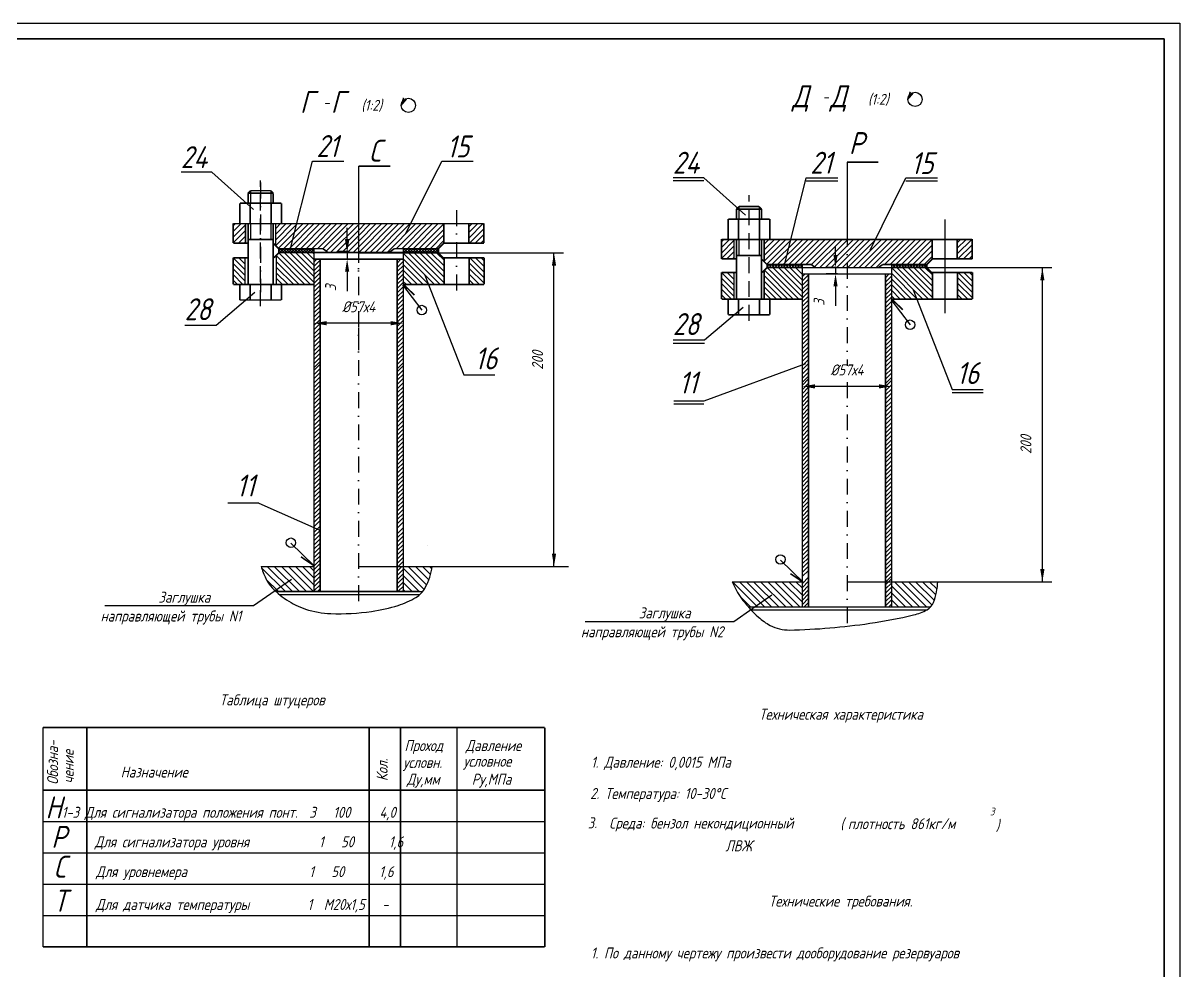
# Model space of a CAD drawing. Extents: x 604 to 1882, y 746 to 1340.
# Drawn here: x 1076.5 to 1445.3, y 1038.2 to 1340.5 of the extents above; entities that cross this region are included whole.
import ezdxf
from ezdxf.enums import TextEntityAlignment as Align

# ---------------------------------------------------------------- set-up
doc = ezdxf.new("R2010")
doc.units = 0
doc.header["$LTSCALE"] = 0.4
doc.header["$MEASUREMENT"] = 0
doc.linetypes.add('DASHDOT', pattern=[25.4, 12.7, -6.35, 0, -6.35])
doc.linetypes.add('DASHED', pattern=[19.05, 12.7, -6.35])
doc.layers.get('0').update_dxf_attribs({"linetype": 'CONTINUOUS'})
doc.layers.get('DEFPOINTS').update_dxf_attribs({"linetype": 'CONTINUOUS'})
doc.styles.add('ROMANC', font='romanc', dxfattribs={"width": 0.8, "oblique": 15, "height": 3.5})

# ---------------------------------------------------------------- blocks, each defined once
blk = doc.blocks.new('*X17')
at = {"color": 0}
for p, q in [((1525.52, 1235.9), (1527.52, 1237.9)), ((1525.52, 1234.55), (1527.52, 1236.55)), ((1525.52, 1233.21), (1527.52, 1235.21)), ((1525.52, 1231.86), (1527.52, 1233.86)), ((1525.52, 1230.51), (1527.52, 1232.51)), ((1525.52, 1229.17), (1527.52, 1231.17)), ((1525.52, 1227.82), (1527.52, 1229.82)), ((1525.52, 1226.47), (1527.52, 1228.47)), ((1525.52, 1225.13), (1527.52, 1227.13)), ((1525.52, 1223.78), (1527.52, 1225.78)), ((1525.52, 1222.43), (1527.52, 1224.43)), ((1525.52, 1221.08), (1527.52, 1223.08)), ((1525.52, 1219.74), (1527.52, 1221.74)), ((1525.52, 1218.39), (1527.52, 1220.39)), ((1525.52, 1217.04), (1527.52, 1219.04)), ((1525.52, 1215.7), (1527.52, 1217.7)), ((1525.52, 1214.35), (1527.52, 1216.35)), ((1525.52, 1213), (1527.52, 1215)), ((1525.52, 1211.66), (1527.52, 1213.66)), ((1525.52, 1210.31), (1527.52, 1212.31)), ((1525.52, 1208.96), (1527.52, 1210.96)), ((1525.52, 1207.61), (1527.52, 1209.61)), ((1525.52, 1206.27), (1527.52, 1208.27)), ((1525.52, 1204.92), (1527.52, 1206.92)), ((1525.52, 1203.57), (1527.52, 1205.57)), ((1525.52, 1202.23), (1527.52, 1204.23)), ((1525.52, 1200.88), (1527.52, 1202.88)), ((1525.52, 1199.53), (1527.52, 1201.53)), ((1525.52, 1198.18), (1527.52, 1200.18)), ((1525.52, 1196.84), (1527.52, 1198.84)), ((1525.52, 1195.49), (1527.52, 1197.49)), ((1525.52, 1194.14), (1527.52, 1196.14)), ((1525.52, 1192.8), (1527.52, 1194.8)), ((1525.52, 1191.45), (1527.52, 1193.45)), ((1525.52, 1190.1), (1527.52, 1192.1)), ((1525.52, 1188.76), (1527.52, 1190.76)), ((1525.52, 1187.41), (1527.52, 1189.41)), ((1525.52, 1186.06), (1527.52, 1188.06))]:
    blk.add_line(p, q, dxfattribs=at)
blk = doc.blocks.new('*X18')
at = {"color": 0}
for p, q in [((1499.02, 1236.34), (1501.02, 1238.34)), ((1499.02, 1235), (1501.02, 1237)), ((1499.02, 1233.65), (1501.02, 1235.65)), ((1499.02, 1232.3), (1501.02, 1234.3)), ((1499.02, 1230.95), (1501.02, 1232.95)), ((1499.02, 1229.61), (1501.02, 1231.61)), ((1499.02, 1228.26), (1501.02, 1230.26)), ((1499.02, 1226.91), (1501.02, 1228.91)), ((1499.02, 1225.57), (1501.02, 1227.57)), ((1499.02, 1224.22), (1501.02, 1226.22)), ((1499.02, 1222.87), (1501.02, 1224.87)), ((1499.02, 1221.53), (1501.02, 1223.53)), ((1499.02, 1220.18), (1501.02, 1222.18)), ((1499.02, 1218.83), (1501.02, 1220.83)), ((1499.02, 1217.48), (1501.02, 1219.48)), ((1499.02, 1216.14), (1501.02, 1218.14)), ((1499.02, 1214.79), (1501.02, 1216.79)), ((1499.02, 1213.44), (1501.02, 1215.44)), ((1499.02, 1212.1), (1501.02, 1214.1)), ((1499.02, 1210.75), (1501.02, 1212.75)), ((1499.02, 1209.4), (1501.02, 1211.4)), ((1499.02, 1208.05), (1501.02, 1210.05)), ((1499.02, 1206.71), (1501.02, 1208.71)), ((1499.02, 1205.36), (1501.02, 1207.36)), ((1499.02, 1204.01), (1501.02, 1206.01)), ((1499.02, 1202.67), (1501.02, 1204.67)), ((1499.02, 1201.32), (1501.02, 1203.32)), ((1499.02, 1199.97), (1501.02, 1201.97)), ((1499.02, 1198.63), (1501.02, 1200.63)), ((1499.02, 1197.28), (1501.02, 1199.28)), ((1499.02, 1195.93), (1501.02, 1197.93)), ((1499.02, 1194.58), (1501.02, 1196.58)), ((1499.02, 1193.24), (1501.02, 1195.24)), ((1499.02, 1191.89), (1501.02, 1193.89)), ((1499.02, 1190.54), (1501.02, 1192.54)), ((1499.02, 1189.2), (1501.02, 1191.2)), ((1499.02, 1187.85), (1501.02, 1189.85)), ((1499.02, 1186.5), (1501.02, 1188.5))]:
    blk.add_line(p, q, dxfattribs=at)
blk = doc.blocks.new('*X39')
at = {"color": 0}
for p, q in [((1303.65, 1253.36), (1306.16, 1255.87)), ((1303.65, 1255.15), (1304.37, 1255.87)), ((1303.65, 1251.56), (1307.6, 1255.51)), ((1343.65, 1252.05), (1347.47, 1255.87)), ((1343.65, 1253.84), (1345.67, 1255.87)), ((1343.65, 1255.64), (1343.88, 1255.87)), ((1343.65, 1250.25), (1349.27, 1255.87)), ((1343.65, 1248.45), (1351.06, 1255.87)), ((1343.92, 1246.93), (1352.86, 1255.87)), ((1345.71, 1246.93), (1354.65, 1255.87)), ((1347.51, 1246.93), (1356.45, 1255.87)), ((1349.31, 1246.93), (1358.25, 1255.87)), ((1351.1, 1246.93), (1360.04, 1255.87)), ((1352.9, 1246.93), (1361.84, 1255.87)), ((1355.64, 1247.87), (1363.64, 1255.87)), ((1357.43, 1247.87), (1365.43, 1255.87)), ((1359.23, 1247.87), (1367.23, 1255.87)), ((1361.02, 1247.87), (1369.02, 1255.87)), ((1362.82, 1247.87), (1370.78, 1255.84)), ((1364.62, 1247.87), (1370.78, 1254.04)), ((1378.78, 1254.86), (1379.8, 1255.87)), ((1378.78, 1253.06), (1381.6, 1255.87)), ((1378.78, 1251.27), (1383.39, 1255.87)), ((1378.99, 1249.68), (1383.53, 1254.22)), ((1303.65, 1249.76), (1307.6, 1253.71)), ((1305.36, 1249.68), (1307.6, 1251.92)), ((1366.41, 1247.87), (1370.78, 1252.25)), ((1368.21, 1247.87), (1370.78, 1250.45)), ((1380.79, 1249.68), (1383.53, 1252.42)), ((1382.59, 1249.68), (1383.53, 1250.63)), ((1307.15, 1249.68), (1307.6, 1250.12))]:
    blk.add_line(p, q, dxfattribs=at)
blk = doc.blocks.new('*X40')
at = {"color": 0}
for p, q in [((1317.2, 1248.95), (1324.12, 1255.87)), ((1317.2, 1250.74), (1322.33, 1255.87)), ((1317.2, 1252.54), (1320.53, 1255.87)), ((1317.2, 1254.33), (1318.73, 1255.87)), ((1318.03, 1247.98), (1325.92, 1255.87)), ((1319.71, 1247.87), (1327.71, 1255.87)), ((1321.51, 1247.87), (1329.51, 1255.87)), ((1323.31, 1247.87), (1331.31, 1255.87)), ((1325.1, 1247.87), (1333.1, 1255.87)), ((1326.9, 1247.87), (1334.9, 1255.87)), ((1328.69, 1247.87), (1336.69, 1255.87)), ((1330.49, 1247.87), (1338.49, 1255.87)), ((1332.27, 1247.85), (1340.29, 1255.87)), ((1333.33, 1247.12), (1342.08, 1255.87)), ((1334.88, 1246.87), (1343.65, 1255.64)), ((1336.67, 1246.87), (1343.65, 1253.84)), ((1338.47, 1246.87), (1343.65, 1252.05)), ((1340.27, 1246.87), (1343.65, 1250.25)), ((1342.06, 1246.87), (1343.65, 1248.45))]:
    blk.add_line(p, q, dxfattribs=at)
blk = doc.blocks.new('*X41')
at = {"color": 0}
for p, q in [((1318.15, 1247.21), (1318.82, 1247.87)), ((1318.79, 1246.87), (1318.15, 1247.51)), ((1319.69, 1246.87), (1318.69, 1247.87)), ((1318.71, 1246.87), (1319.71, 1247.87)), ((1320.58, 1246.87), (1319.58, 1247.87)), ((1319.61, 1246.87), (1320.61, 1247.87)), ((1321.48, 1246.87), (1320.48, 1247.87)), ((1320.51, 1246.87), (1321.51, 1247.87)), ((1322.38, 1246.87), (1321.38, 1247.87)), ((1321.41, 1246.87), (1322.41, 1247.87)), ((1323.28, 1246.87), (1322.28, 1247.87)), ((1322.31, 1246.87), (1323.31, 1247.87)), ((1324.18, 1246.87), (1323.18, 1247.87)), ((1323.2, 1246.87), (1324.2, 1247.87)), ((1325.07, 1246.87), (1324.07, 1247.87)), ((1324.1, 1246.87), (1325.1, 1247.87)), ((1325.97, 1246.87), (1324.97, 1247.87)), ((1325, 1246.87), (1326, 1247.87)), ((1326.87, 1246.87), (1325.87, 1247.87)), ((1325.9, 1246.87), (1326.9, 1247.87)), ((1327.77, 1246.87), (1326.77, 1247.87)), ((1326.8, 1246.87), (1327.8, 1247.87)), ((1328.67, 1246.87), (1327.67, 1247.87)), ((1327.69, 1246.87), (1328.69, 1247.87)), ((1329.4, 1247.04), (1328.56, 1247.87)), ((1328.59, 1246.87), (1329.4, 1247.67))]:
    blk.add_line(p, q, dxfattribs=at)
blk = doc.blocks.new('*X42')
at = {"color": 0}
for p, q in [((1357.9, 1247.44), (1358.33, 1247.87)), ((1358.24, 1246.93), (1357.9, 1247.28)), ((1359.14, 1246.93), (1358.2, 1247.87)), ((1358.29, 1246.93), (1359.23, 1247.87)), ((1360.04, 1246.93), (1359.1, 1247.87)), ((1359.19, 1246.93), (1360.13, 1247.87)), ((1360.93, 1246.93), (1359.99, 1247.87)), ((1360.08, 1246.93), (1361.02, 1247.87)), ((1361.83, 1246.93), (1360.89, 1247.87)), ((1360.98, 1246.93), (1361.92, 1247.87)), ((1362.73, 1246.93), (1361.79, 1247.87)), ((1361.88, 1246.93), (1362.82, 1247.87)), ((1363.63, 1246.93), (1362.69, 1247.87)), ((1362.78, 1246.93), (1363.72, 1247.87)), ((1364.53, 1246.93), (1363.59, 1247.87)), ((1363.68, 1246.93), (1364.62, 1247.87)), ((1365.42, 1246.93), (1364.48, 1247.87)), ((1364.57, 1246.93), (1365.51, 1247.87)), ((1366.32, 1246.93), (1365.38, 1247.87)), ((1365.47, 1246.93), (1366.41, 1247.87)), ((1367.22, 1246.93), (1366.28, 1247.87)), ((1366.37, 1246.93), (1367.31, 1247.87)), ((1368.12, 1246.93), (1367.18, 1247.87)), ((1367.27, 1246.93), (1368.21, 1247.87)), ((1369.02, 1246.93), (1368.08, 1247.87)), ((1368.17, 1246.93), (1369.11, 1247.87)), ((1369.12, 1247.73), (1368.97, 1247.87)), ((1369.06, 1246.93), (1369.12, 1246.99))]:
    blk.add_line(p, q, dxfattribs=at)
blk = doc.blocks.new('*X46')
at = {"color": 0}
for p, q in [((1178.14, 1172.75), (1180.14, 1174.75)), ((1178.14, 1171.4), (1180.14, 1173.4)), ((1204.64, 1172.31), (1206.13, 1173.8)), ((1204.64, 1170.96), (1206.64, 1172.96)), ((1178.14, 1170.05), (1180.14, 1172.05)), ((1178.14, 1168.71), (1180.14, 1170.71)), ((1178.14, 1167.36), (1180.14, 1169.36)), ((1204.64, 1169.61), (1206.64, 1171.61)), ((1204.64, 1168.26), (1206.64, 1170.26)), ((1178.14, 1166.01), (1180.14, 1168.01)), ((1179.4, 1165.93), (1180.14, 1166.66)), ((1204.64, 1166.92), (1206.64, 1168.92)), ((1205, 1165.93), (1206.64, 1167.57)), ((1206.34, 1165.93), (1206.64, 1166.22))]:
    blk.add_line(p, q, dxfattribs=at)
blk = doc.blocks.new('*X47')
at = {"color": 0}
for p, q in [((1168.93, 1165.93), (1161.44, 1173.43)), ((1171.18, 1165.93), (1163.25, 1173.86)), ((1173.42, 1165.93), (1165.49, 1173.86)), ((1175.67, 1165.93), (1167.74, 1173.86)), ((1177.91, 1165.93), (1169.98, 1173.86)), ((1178.14, 1167.96), (1172.23, 1173.86)), ((1178.14, 1170.2), (1174.47, 1173.86)), ((1178.14, 1172.45), (1176.72, 1173.86)), ((1213.28, 1166.49), (1206.64, 1173.13)), ((1214.06, 1167.95), (1208.21, 1173.8)), ((1214.73, 1169.53), (1210.46, 1173.8)), ((1215.28, 1171.22), (1212.7, 1173.8)), ((1215.72, 1173.03), (1214.95, 1173.8)), ((1166.69, 1165.93), (1162.9, 1169.72)), ((1211.59, 1165.93), (1206.64, 1170.89)), ((1209.35, 1165.93), (1206.64, 1168.64)), ((1207.1, 1165.93), (1206.64, 1166.4))]:
    blk.add_line(p, q, dxfattribs=at)
blk = doc.blocks.new('*X48')
at = {"color": 0}
for p, q in [((1315.12, 1138.73), (1307.12, 1146.73)), ((1317.37, 1138.73), (1309.37, 1146.73)), ((1319.61, 1138.73), (1311.61, 1146.73)), ((1321.86, 1138.73), (1313.86, 1146.73)), ((1324.1, 1138.73), (1316.1, 1146.73)), ((1326.35, 1138.73), (1318.35, 1146.73)), ((1328.59, 1138.73), (1320.59, 1146.73)), ((1329.4, 1140.18), (1322.84, 1146.73)), ((1329.4, 1142.42), (1325.08, 1146.73)), ((1329.4, 1144.67), (1327.33, 1146.73)), ((1364.51, 1138.73), (1357.9, 1145.35)), ((1366.76, 1138.73), (1358.76, 1146.73)), ((1369, 1138.73), (1361, 1146.73)), ((1370.75, 1139.23), (1363.25, 1146.73)), ((1371.45, 1140.78), (1365.49, 1146.73)), ((1371.96, 1142.51), (1367.74, 1146.73)), ((1372.35, 1144.37), (1369.98, 1146.73)), ((1372.58, 1146.38), (1372.23, 1146.73)), ((1312.88, 1138.73), (1309.49, 1142.12)), ((1362.27, 1138.73), (1357.9, 1143.11)), ((1360.02, 1138.73), (1357.9, 1140.86))]:
    blk.add_line(p, q, dxfattribs=at)
blk = doc.blocks.new('*X49')
at = {"color": 0}
for p, q in [((1329.4, 1146.2), (1331.4, 1148.2)), ((1355.9, 1145.76), (1357.9, 1147.76)), ((1329.4, 1144.85), (1331.4, 1146.85)), ((1329.4, 1143.5), (1331.4, 1145.5)), ((1329.4, 1142.16), (1331.4, 1144.16)), ((1355.9, 1144.41), (1357.9, 1146.41)), ((1355.9, 1143.06), (1357.9, 1145.06)), ((1355.9, 1141.72), (1357.9, 1143.72)), ((1329.4, 1140.81), (1331.4, 1142.81)), ((1329.4, 1139.46), (1331.4, 1141.46)), ((1330.01, 1138.73), (1331.4, 1140.12)), ((1355.9, 1140.37), (1357.9, 1142.37)), ((1355.9, 1139.02), (1357.9, 1141.02)), ((1356.95, 1138.73), (1357.9, 1139.67)), ((1331.36, 1138.73), (1331.4, 1138.77))]:
    blk.add_line(p, q, dxfattribs=at)

msp = doc.modelspace()

# ---------------------------------------------------------------- linework, layer by layer
for p, q in [((604.32, 1340.46), (1445.32, 1340.46)), ((1445.32, 1340.46), (1445.32, 746.46)), ((1161.67128, 1268.13924), (1168.74128, 1296.43924)), ((1168.74128, 1296.43924), (1178.79128, 1296.43924)), ((1198.5429, 1273.38924), (1209.9629, 1296.43924)), ((1209.9629, 1296.43924), (1220.0129, 1296.43924)), ((1136.68326, 1292.88978), (1126.86326, 1292.88978)), ((1149.92326, 1281.01978), (1136.68326, 1292.88978)), ((1293.55698, 1291.11505), (1283.73698, 1291.11505)), ((1306.79698, 1279.24505), (1293.55698, 1291.11505)), ((1319.13698, 1262.81505), (1326.20698, 1291.11505)), ((1326.20698, 1291.11505), (1336.25698, 1291.11505)), ((1346.53698, 1268.06505), (1357.95698, 1291.11505)), ((1357.95698, 1291.11505), (1368.00698, 1291.11505)), ((1293.55698, 1290.11505), (1283.73698, 1290.11505)), ((1326.20698, 1290.11505), (1336.25698, 1290.11505)), ((1357.95698, 1290.11505), (1368.00698, 1290.11505)), ((1149.01576, 1287.05408), (1149.01576, 1283.09408)), ((1155.42576, 1287.05408), (1155.42576, 1283.09408)), ((1304.72698, 1281.99505), (1304.72698, 1278.03505)), ((1311.13698, 1281.99505), (1311.13698, 1278.03505)), ((1149.01576, 1276.23408), (1149.01576, 1271.36408)), ((1155.42576, 1276.23408), (1155.42576, 1271.66408)), ((1304.72698, 1271.17505), (1304.72698, 1266.30505)), ((1311.13698, 1271.17505), (1311.13698, 1266.60505)), ((1204.57397, 1260.11498), (1217.04397, 1228.32498)), ((1150.42722, 1254.53766), (1138.08722, 1244.03766)), ((1197.45821, 1257.026), (1203.60901, 1248.9516)), ((1360.28698, 1255.43505), (1372.75698, 1223.64505)), ((1353.17123, 1252.34606), (1359.32203, 1244.27167)), ((1306.11698, 1249.80505), (1293.77698, 1239.30505)), ((1138.08722, 1244.03766), (1128.04722, 1244.03766)), ((1293.77698, 1239.30505), (1283.73698, 1239.30505)), ((1293.77698, 1238.30505), (1283.73698, 1238.30505)), ((1217.04397, 1228.32498), (1226.93397, 1228.32498)), ((1325.98698, 1231.77505), (1293.55698, 1219.90505)), ((1372.75698, 1223.64505), (1382.64698, 1223.64505)), ((1372.75698, 1222.64505), (1382.64698, 1222.64505)), ((1293.55698, 1219.90505), (1283.95698, 1219.90505)), ((1293.55698, 1218.90505), (1283.95698, 1218.90505)), ((1151.69397, 1187.38498), (1141.80397, 1187.38498)), ((1151.69397, 1187.38498), (1171.08397, 1178.77498)), ((1169.22397, 1167.41498), (1161.87397, 1174.55498)), ((1325.29698, 1162.05505), (1317.94698, 1169.19505)), ((1183.47897, 1167.12698), (1250.37397, 1167.12698)), ((1162.07397, 1162.97498), (1149.92397, 1154.55498)), ((1157.03732, 1159.25698), (1202.84897, 1159.25698)), ((1157.17379, 1159.18698), (1203.91672, 1159.18698)), ((1158.23136, 1158.18698), (1202.97233, 1158.18698)), ((1118.19397, 1154.55498), (1102.52397, 1154.55498)), ((1149.92397, 1154.55498), (1118.19397, 1154.55498)), ((1315.22698, 1157.95505), (1303.07698, 1149.53505)), ((1307.69783, 1154.30705), (1365.90899, 1154.30705)), ((1308.606, 1153.30705), (1364.69198, 1153.30705)), ((1271.34698, 1149.53505), (1255.67698, 1149.53505)), ((1303.07698, 1149.53505), (1271.34698, 1149.53505)), ((1082.82173, 1085.80346), (1242.82173, 1085.80346)), ((1082.82173, 1075.80346), (1242.82173, 1075.80346)), ((1082.82173, 1065.80346), (1242.82173, 1065.80346)), ((1082.82173, 1055.80346), (1242.82173, 1055.80346))]:
    msp.add_line(p, q)
at = {"linetype": 'CONTINUOUS'}
for p, q in [((1183.47897, 1294.86767), (1183.47897, 1267.12698)), ((1339.19198, 1296.10384), (1339.19198, 1271.44705))]:
    msp.add_line(p, q, dxfattribs=at)
at = {"linetype": 'DASHDOT'}
for p, q in [((1152.21585, 1289.63353), (1152.21585, 1254.67019)), ((1214.65491, 1280.82171), (1214.65491, 1255.11748)), ((1183.48076, 1279.31851), (1183.48076, 1236.17408)), ((1339.19198, 1274.25948), (1339.19198, 1231.11505)), ((1183.47897, 1269.81753), (1183.47897, 1252.88103)), ((1183.47897, 1243.2643), (1183.47897, 1154.24498)), ((1339.19198, 1225.93505), (1339.19198, 1146.86505))]:
    msp.add_line(p, q, dxfattribs=at)
at = {"color": 0, "linetype": 'DASHED'}
for p, q in [((1152.22246, 1250.19312), (1152.22246, 1290.27833)), ((1307.94198, 1245.49247), (1307.94198, 1285.57768))]:
    msp.add_line(p, q, dxfattribs=at)
at = {"color": 0, "linetype": 'BYBLOCK'}
for p, q in [((1370.44198, 1247.94505), (1370.44198, 1277.82505)), ((1179.81097, 1271.20998), (1179.81097, 1275.20998)), ((1179.81276, 1270.20908), (1179.81276, 1274.20908)), ((1179.81276, 1268.72908), (1179.81276, 1270.75008)), ((1335.52398, 1265.15005), (1335.52398, 1269.15005)), ((1180.58797, 1267.20998), (1176.81097, 1267.20998)), ((1180.43197, 1265.18898), (1176.81097, 1265.18898)), ((1180.58976, 1267.58908), (1176.81276, 1267.58908)), ((1179.81097, 1267.20998), (1179.81097, 1265.18898)), ((1183.47897, 1267.18698), (1248.76397, 1267.18698)), ((1245.76397, 1167.12698), (1245.76397, 1267.18698)), ((1335.52398, 1263.67005), (1335.52398, 1265.69105)), ((1245.76397, 1230.51498), (1245.76397, 1263.12698)), ((1336.30098, 1262.53005), (1332.52398, 1262.53005)), ((1335.52398, 1262.53005), (1335.52398, 1260.50905)), ((1339.19198, 1262.50705), (1404.47698, 1262.50705)), ((1401.47698, 1162.30705), (1401.47698, 1262.50705)), ((1179.81097, 1261.18898), (1179.81097, 1257.18898)), ((1336.14498, 1260.50905), (1332.52398, 1260.50905)), ((1401.47698, 1225.83505), (1401.47698, 1258.44705)), ((1179.81097, 1257.18898), (1179.81097, 1254.95244)), ((1335.52398, 1256.50905), (1335.52398, 1252.50905)), ((1335.52398, 1252.50905), (1335.52398, 1250.27251)), ((1193.72897, 1244.74281), (1173.22897, 1244.74281)), ((1349.44198, 1224.59505), (1328.94198, 1224.59505)), ((1152.40617, 1167.18698), (1169.22897, 1167.18698)), ((1302.56858, 1162.30705), (1324.94198, 1162.30705)), ((1339.19198, 1162.30705), (1404.47698, 1162.30705))]:
    msp.add_line(p, q, dxfattribs=at)
at = {"color": 0}
for p, q in [((1147.23076, 1261.88141), (1143.48519, 1265.62698)), ((1147.23076, 1263.67746), (1145.28124, 1265.62698)), ((1147.23076, 1265.47351), (1147.07729, 1265.62698)), ((1166.35359, 1257.12698), (1157.16652, 1266.31406)), ((1168.14965, 1257.12698), (1158.14965, 1267.12698)), ((1169.21997, 1257.85271), (1159.9457, 1267.12698)), ((1169.21997, 1259.64876), (1161.74175, 1267.12698)), ((1169.21997, 1261.44481), (1163.5378, 1267.12698)), ((1169.21997, 1263.24086), (1165.33385, 1267.12698)), ((1169.21997, 1265.03691), (1167.1299, 1267.12698)), ((1169.21997, 1266.83297), (1168.92595, 1267.12698)), ((1169.22176, 1267.21206), (1168.92774, 1267.50608)), ((1171.53325, 1265.13598), (1169.21997, 1262.8227)), ((1170.18622, 1265.13598), (1169.21997, 1264.16973)), ((1195.72897, 1263.89452), (1196.97043, 1265.13598)), ((1207.66277, 1257.12698), (1197.71997, 1267.06979)), ((1205.86672, 1257.12698), (1197.71997, 1265.27373)), ((1209.45882, 1257.12698), (1199.45882, 1267.12698)), ((1210.72897, 1257.65289), (1201.25488, 1267.12698)), ((1210.72897, 1259.44894), (1203.05093, 1267.12698)), ((1210.72897, 1261.24499), (1204.84698, 1267.12698)), ((1210.72897, 1263.04104), (1206.64303, 1267.12698)), ((1210.72897, 1264.83709), (1208.43908, 1267.12698)), ((1223.47897, 1261.06735), (1218.91934, 1265.62698)), ((1223.47897, 1262.8634), (1220.71539, 1265.62698)), ((1223.47897, 1264.65945), (1222.51144, 1265.62698)), ((1147.23076, 1260.08536), (1143.47897, 1263.83715)), ((1147.23076, 1258.28931), (1143.47897, 1262.04109)), ((1164.55754, 1257.12698), (1157.23076, 1264.45377)), ((1162.76149, 1257.12698), (1157.23076, 1262.65772)), ((1171.21997, 1263.47566), (1169.21997, 1261.47566)), ((1171.21997, 1262.12862), (1169.21997, 1260.12862)), ((1195.72897, 1262.54748), (1197.72897, 1264.54748)), ((1195.72897, 1261.20044), (1197.72897, 1263.20044)), ((1195.72897, 1259.8534), (1197.72897, 1261.8534)), ((1204.07067, 1257.12698), (1197.71997, 1263.47768)), ((1202.27462, 1257.12698), (1197.71997, 1261.68163)), ((1223.47897, 1259.2713), (1218.72897, 1264.0213)), ((1223.47897, 1257.47525), (1218.72897, 1262.22525)), ((1322.06661, 1252.44705), (1312.87953, 1261.63412)), ((1323.86266, 1252.44705), (1313.86266, 1262.44705)), ((1324.93298, 1253.17277), (1315.65871, 1262.44705)), ((1324.93298, 1254.96882), (1317.45476, 1262.44705)), ((1324.93298, 1256.76488), (1319.25082, 1262.44705)), ((1324.93298, 1258.56093), (1321.04687, 1262.44705)), ((1324.93298, 1260.35698), (1322.84292, 1262.44705)), ((1324.93298, 1262.15303), (1324.63897, 1262.44705)), ((1363.37579, 1252.44705), (1353.43298, 1262.38985)), ((1365.17184, 1252.44705), (1355.17184, 1262.44705)), ((1366.44198, 1252.97295), (1356.96789, 1262.44705)), ((1366.44198, 1254.769), (1358.76394, 1262.44705)), ((1366.44198, 1256.56505), (1360.55999, 1262.44705)), ((1366.44198, 1258.36111), (1362.35604, 1262.44705)), ((1366.44198, 1260.15716), (1364.1521, 1262.44705)), ((1144.79447, 1257.1477), (1143.47246, 1258.46971)), ((1146.59703, 1257.12698), (1143.47897, 1260.24504)), ((1144.80098, 1257.12698), (1143.47897, 1258.44899)), ((1160.96544, 1257.12698), (1157.23076, 1260.86167)), ((1159.16939, 1257.12698), (1157.23076, 1259.06562)), ((1171.21997, 1260.78158), (1169.21997, 1258.78158)), ((1171.21997, 1259.43454), (1169.21997, 1257.43454)), ((1171.21997, 1258.0875), (1169.21997, 1256.0875)), ((1195.72897, 1258.50636), (1197.72897, 1260.50636)), ((1195.72897, 1257.15932), (1197.72897, 1259.15932)), ((1195.72897, 1255.81229), (1197.72897, 1257.81229)), ((1200.47857, 1257.12698), (1197.71997, 1259.88558)), ((1198.68252, 1257.12698), (1197.71997, 1258.08953)), ((1222.03118, 1257.12698), (1218.72897, 1260.42919)), ((1220.23513, 1257.12698), (1218.72897, 1258.63314)), ((1303.14198, 1255.20721), (1299.19198, 1259.15721)), ((1303.14198, 1257.00326), (1299.1982, 1260.94705)), ((1303.14198, 1258.79931), (1300.99425, 1260.94705)), ((1303.14198, 1260.59536), (1302.7903, 1260.94705)), ((1320.27056, 1252.44705), (1312.74198, 1259.97562)), ((1318.47451, 1252.44705), (1312.74198, 1258.17957)), ((1327.24627, 1260.45605), (1324.93298, 1258.14276)), ((1325.89923, 1260.45605), (1324.93298, 1259.4898)), ((1326.93298, 1258.79572), (1324.93298, 1256.79572)), ((1351.44198, 1259.21458), (1352.68345, 1260.45605)), ((1351.44198, 1257.86754), (1353.44198, 1259.86754)), ((1351.44198, 1256.5205), (1353.44198, 1258.5205)), ((1361.57974, 1252.44705), (1353.43298, 1260.5938)), ((1359.78369, 1252.44705), (1353.43298, 1258.79775)), ((1379.19198, 1254.59136), (1374.44198, 1259.34136)), ((1379.19198, 1256.38741), (1374.63235, 1260.94705)), ((1379.19198, 1258.18346), (1376.4284, 1260.94705)), ((1379.19198, 1259.97952), (1378.22445, 1260.94705)), ((1157.37334, 1257.12698), (1157.23076, 1257.26956)), ((1171.21997, 1256.74047), (1169.21997, 1254.74047)), ((1171.21997, 1255.39343), (1169.21997, 1253.39343)), ((1171.21997, 1254.04639), (1169.21997, 1252.04639)), ((1195.72897, 1254.46525), (1197.72897, 1256.46525)), ((1195.72897, 1253.11821), (1197.72897, 1255.11821)), ((1303.14198, 1253.41116), (1299.19198, 1257.36116)), ((1302.31005, 1252.44705), (1299.19198, 1255.56511)), ((1316.67846, 1252.44705), (1312.74198, 1256.38352)), ((1314.88241, 1252.44705), (1312.74198, 1254.58747)), ((1326.93298, 1257.44868), (1324.93298, 1255.44868)), ((1326.93298, 1256.10165), (1324.93298, 1254.10165)), ((1326.93298, 1254.75461), (1324.93298, 1252.75461)), ((1351.44198, 1255.17347), (1353.44198, 1257.17347)), ((1351.44198, 1253.82643), (1353.44198, 1255.82643)), ((1351.44198, 1252.47939), (1353.44198, 1254.47939)), ((1357.98763, 1252.44705), (1353.43298, 1257.0017)), ((1356.19158, 1252.44705), (1353.43298, 1255.20564)), ((1379.19198, 1252.79531), (1374.44198, 1257.54531)), ((1377.7442, 1252.44705), (1374.44198, 1255.74926)), ((1171.21997, 1252.69935), (1169.21997, 1250.69935)), ((1171.21997, 1251.35231), (1169.21997, 1249.35231)), ((1195.72897, 1251.77117), (1197.72897, 1253.77117)), ((1195.72897, 1250.42413), (1197.72897, 1252.42413)), ((1195.72897, 1249.07709), (1197.72897, 1251.07709)), ((1300.514, 1252.44705), (1299.19198, 1253.76906)), ((1326.93298, 1253.40757), (1324.93298, 1251.40757)), ((1326.93298, 1252.06053), (1324.93298, 1250.06053)), ((1326.93298, 1250.71349), (1324.93298, 1248.71349)), ((1351.44198, 1251.13235), (1353.44198, 1253.13235)), ((1351.44198, 1249.78531), (1353.44198, 1251.78531)), ((1351.44198, 1248.43827), (1353.44198, 1250.43827)), ((1354.39553, 1252.44705), (1353.43298, 1253.40959)), ((1375.94815, 1252.44705), (1374.44198, 1253.95321)), ((1171.21997, 1250.00527), (1169.21997, 1248.00527)), ((1171.21997, 1248.65824), (1169.21997, 1246.65824)), ((1171.21997, 1247.3112), (1169.21997, 1245.3112)), ((1195.72897, 1247.73006), (1197.72897, 1249.73006)), ((1195.72897, 1246.38302), (1197.72897, 1248.38302)), ((1195.72897, 1245.03598), (1197.72897, 1247.03598)), ((1326.93298, 1249.36645), (1324.93298, 1247.36645)), ((1326.93298, 1248.01941), (1324.93298, 1246.01941)), ((1326.93298, 1246.67238), (1324.93298, 1244.67238)), ((1351.44198, 1247.09124), (1353.44198, 1249.09124)), ((1351.44198, 1245.7442), (1353.44198, 1247.7442)), ((1171.21997, 1245.96416), (1169.21997, 1243.96416)), ((1171.21997, 1244.61712), (1169.21997, 1242.61712)), ((1171.21997, 1243.27008), (1169.21997, 1241.27008)), ((1195.72897, 1243.68894), (1197.72897, 1245.68894)), ((1195.72897, 1242.3419), (1197.72897, 1244.3419)), ((1195.72897, 1240.99486), (1197.72897, 1242.99486)), ((1326.93298, 1245.32534), (1324.93298, 1243.32534)), ((1326.93298, 1243.9783), (1324.93298, 1241.9783)), ((1351.44198, 1244.39716), (1353.44198, 1246.39716)), ((1351.44198, 1243.05012), (1353.44198, 1245.05012)), ((1351.44198, 1241.70308), (1353.44198, 1243.70308)), ((1171.21997, 1241.92304), (1169.21997, 1239.92304)), ((1171.21997, 1240.576), (1169.21997, 1238.576)), ((1195.72897, 1239.64782), (1197.72897, 1241.64782)), ((1195.72897, 1238.30079), (1197.72897, 1240.30079)), ((1326.93298, 1242.63126), (1324.93298, 1240.63126)), ((1326.93298, 1241.28422), (1324.93298, 1239.28422)), ((1326.93298, 1239.93718), (1324.93298, 1237.93718)), ((1351.44198, 1240.35604), (1353.44198, 1242.35604)), ((1351.44198, 1239.009), (1353.44198, 1241.009)), ((1351.44198, 1237.66197), (1353.44198, 1239.66197)), ((1171.21997, 1239.22897), (1169.21997, 1237.22897)), ((1171.21997, 1237.87797), (1169.21997, 1235.87797)), ((1171.21997, 1236.53489), (1169.21997, 1234.53489)), ((1195.72897, 1236.95375), (1197.72897, 1238.95375)), ((1195.72897, 1235.60671), (1197.72897, 1237.60671)), ((1195.72897, 1234.25967), (1197.72897, 1236.25967)), ((1326.93298, 1238.59015), (1324.93298, 1236.59015)), ((1326.93298, 1237.24311), (1324.93298, 1235.24311)), ((1326.93298, 1235.89607), (1324.93298, 1233.89607)), ((1351.44198, 1236.31493), (1353.44198, 1238.31493)), ((1351.44198, 1234.96789), (1353.44198, 1236.96789)), ((1351.44198, 1233.62085), (1353.44198, 1235.62085)), ((1171.21997, 1235.18785), (1169.21997, 1233.18785)), ((1171.21997, 1233.84081), (1169.21997, 1231.84081)), ((1171.21997, 1232.49377), (1169.21997, 1230.49377)), ((1195.72897, 1232.91263), (1197.72897, 1234.91263)), ((1195.72897, 1231.56559), (1197.72897, 1233.56559)), ((1195.72897, 1230.21856), (1197.72897, 1232.21856)), ((1326.93298, 1234.54903), (1324.93298, 1232.54903)), ((1326.93298, 1233.19803), (1324.93298, 1231.19803)), ((1351.44198, 1232.27381), (1353.44198, 1234.27381)), ((1351.44198, 1230.92677), (1353.44198, 1232.92677)), ((1326.93298, 1231.85495), (1324.93298, 1229.85495)), ((1326.93298, 1230.50792), (1324.93298, 1228.50792)), ((1326.93298, 1229.16088), (1324.93298, 1227.16088)), ((1351.44198, 1229.57974), (1353.44198, 1231.57974)), ((1351.44198, 1228.2327), (1353.44198, 1230.2327)), ((1351.44198, 1226.88566), (1353.44198, 1228.88566)), ((1326.93298, 1227.81384), (1324.93298, 1225.81384)), ((1351.44198, 1225.53862), (1353.44198, 1227.53862)), ((1169.22897, 1178.02525), (1171.22897, 1180.02525)), ((1169.22897, 1176.67821), (1171.22897, 1178.67821)), ((1169.22897, 1175.33117), (1171.22897, 1177.33117)), ((1195.72897, 1177.58448), (1197.72897, 1179.58448)), ((1195.72897, 1176.23744), (1197.72897, 1178.23744)), ((1195.72897, 1174.8904), (1197.72897, 1176.8904)), ((1169.22897, 1173.98413), (1171.22897, 1175.98413)), ((1169.22897, 1172.63709), (1171.22897, 1174.63709)), ((1169.22897, 1171.29006), (1171.22897, 1173.29006)), ((1195.72897, 1173.54336), (1197.72897, 1175.54336)), ((1195.72897, 1172.19633), (1197.72897, 1174.19633)), ((1195.72897, 1170.84929), (1197.72897, 1172.84929)), ((1324.94198, 1173.34531), (1326.94198, 1175.34531)), ((1324.94198, 1171.99827), (1326.94198, 1173.99827)), ((1351.44198, 1172.90454), (1353.44198, 1174.90454)), ((1351.44198, 1171.55751), (1353.44198, 1173.55751)), ((1169.22897, 1169.94302), (1171.22897, 1171.94302)), ((1169.22897, 1168.59598), (1171.22897, 1170.59598)), ((1169.22897, 1167.24894), (1171.22897, 1169.24894)), ((1195.72897, 1169.50225), (1197.72897, 1171.50225)), ((1195.72897, 1168.15521), (1197.72897, 1170.15521)), ((1324.94198, 1170.65124), (1326.94198, 1172.65124)), ((1324.94198, 1169.3042), (1326.94198, 1171.3042)), ((1324.94198, 1167.95716), (1326.94198, 1169.95716)), ((1351.44198, 1170.21047), (1353.44198, 1172.21047)), ((1351.44198, 1168.86343), (1353.44198, 1170.86343)), ((1351.44198, 1167.51639), (1353.44198, 1169.51639)), ((1195.72897, 1166.80817), (1197.72897, 1168.80817)), ((1324.94198, 1166.61012), (1326.94198, 1168.61012)), ((1324.94198, 1165.26308), (1326.94198, 1167.26308)), ((1324.94198, 1163.91604), (1326.94198, 1165.91604)), ((1351.44198, 1166.16935), (1353.44198, 1168.16935)), ((1351.44198, 1164.82231), (1353.44198, 1166.82231)), ((1351.44198, 1163.47527), (1353.44198, 1165.47527)), ((1351.44198, 1162.12824), (1353.44198, 1164.12824))]:
    msp.add_line(p, q, dxfattribs=at)
at = {"const_width": 0.5}
for points in [[(624.32, 1335.46), (1440.32, 1335.46)], [(1440.32, 1335.46), (1440.32, 751.46)], [(1197.09085, 1314.305), (1197.82448, 1316.63929)], [(1358.60299, 1316.24396), (1360.24303, 1318.14795)], [(1358.63698, 1316.22505), (1359.37062, 1318.55933)], [(1197.05686, 1314.32392), (1198.69689, 1316.22791)], [(1183.47897, 1294.86767), (1193.56216, 1294.86767)], [(1339.19198, 1296.10384), (1349.13539, 1296.10384)], [(1148.18576, 1286.17408), (1149.01776, 1287.00608)], [(1149.01776, 1287.00608), (1155.43376, 1287.00608)], [(1156.26576, 1286.17408), (1155.43376, 1287.00608)], [(1148.23076, 1286.20608), (1156.23076, 1286.20608)], [(1145.60076, 1283.00608), (1158.86076, 1283.00608)], [(1303.89698, 1281.11505), (1304.72898, 1281.94705)], [(1303.94198, 1281.14705), (1311.94198, 1281.14705)], [(1304.72898, 1281.94705), (1311.14498, 1281.94705)], [(1311.97698, 1281.11505), (1311.14498, 1281.94705)], [(1143.48076, 1276.65408), (1143.48076, 1270.31208)], [(1143.48076, 1276.50608), (1223.37076, 1276.50608)], [(1223.37076, 1276.65408), (1223.37076, 1270.31208)], [(1301.31198, 1277.94705), (1314.57198, 1277.94705)], [(1143.48076, 1270.31208), (1148.23076, 1270.31208)], [(1148.23076, 1271.43608), (1156.23076, 1271.43608)], [(1157.94376, 1268.54008), (1156.17055, 1270.31208)], [(1156.23076, 1270.31208), (1156.48076, 1270.31208)], [(1157.98076, 1268.50608), (1172.07331, 1268.50608)], [(1157.98576, 1268.52408), (1157.98576, 1267.32186)], [(1172.07331, 1268.50608), (1173.52576, 1267.50408)], [(1194.8582, 1268.50608), (1193.14162, 1267.32186)], [(1208.95076, 1268.50608), (1194.8582, 1268.50608)], [(1208.91576, 1268.54008), (1210.68896, 1270.31208)], [(1208.95576, 1268.52408), (1208.95576, 1267.04722)], [(1223.37076, 1270.31208), (1210.37075, 1270.31208)], [(1210.37875, 1270.31208), (1223.48076, 1270.31208)], [(1299.19198, 1271.59505), (1299.19198, 1265.25305)], [(1299.19198, 1271.44705), (1379.08198, 1271.44705)], [(1379.08198, 1271.59505), (1379.08198, 1265.25305)], [(1143.47897, 1257.12698), (1143.47897, 1265.62698)], [(1143.47897, 1265.62698), (1148.23076, 1265.62698)], [(1156.23076, 1265.62698), (1156.47897, 1265.62698)], [(1158.175, 1267.32186), (1156.47197, 1265.61998)], [(1157.94388, 1267.32186), (1208.94388, 1267.32186)], [(1169.21997, 1265.13598), (1197.71997, 1265.13598)], [(1208.91397, 1267.08898), (1210.38397, 1265.61998)], [(1210.37696, 1265.62698), (1223.47897, 1265.62698)], [(1223.47897, 1257.12698), (1223.47897, 1265.62698)], [(1299.19198, 1265.25305), (1303.94198, 1265.25305)], [(1303.94198, 1266.37705), (1311.94198, 1266.37705)], [(1313.65498, 1263.48105), (1311.88178, 1265.25305)], [(1311.94198, 1265.25305), (1312.19199, 1265.25305)], [(1364.62698, 1263.48105), (1366.40019, 1265.25305)], [(1379.08198, 1265.25305), (1366.08198, 1265.25305)], [(1366.08998, 1265.25305), (1379.19198, 1265.25305)], [(1313.65498, 1262.40905), (1312.18498, 1260.94005)], [(1313.69198, 1263.44705), (1327.78454, 1263.44705)], [(1313.69198, 1262.44705), (1364.69198, 1262.44705)], [(1313.69698, 1263.46505), (1313.69698, 1262.48505)], [(1327.78454, 1263.44705), (1329.23698, 1262.44505)], [(1350.56942, 1263.44705), (1349.11698, 1262.44505)], [(1364.66198, 1263.44705), (1350.56942, 1263.44705)], [(1364.62698, 1262.40905), (1366.09698, 1260.94005)], [(1364.66698, 1263.46505), (1364.66698, 1262.50505)], [(1299.19198, 1252.44705), (1299.19198, 1260.94705)], [(1299.19198, 1260.94705), (1303.94198, 1260.94705)], [(1311.94198, 1260.94705), (1312.19199, 1260.94705)], [(1324.93298, 1260.45605), (1353.43298, 1260.45605)], [(1366.08998, 1260.94705), (1379.19198, 1260.94705)], [(1379.19198, 1252.44705), (1379.19198, 1260.94705)], [(1143.47897, 1257.12698), (1169.21997, 1257.12698)], [(1197.65226, 1257.20149), (1201.27309, 1253.70953)], [(1197.71997, 1257.12698), (1223.47897, 1257.12698)], [(1145.59246, 1252.1477), (1158.85246, 1252.1477)], [(1299.19198, 1252.44705), (1324.93298, 1252.44705)], [(1353.36527, 1252.52156), (1356.9861, 1249.02959)], [(1353.43298, 1252.44705), (1379.19198, 1252.44705)], [(1301.31198, 1247.44705), (1314.57198, 1247.44705)], [(1169.22397, 1167.41498), (1165.07397, 1170.23498)], [(1325.29698, 1162.05505), (1321.14698, 1164.87505)], [(1169.22897, 1159.19698), (1197.72897, 1159.19698)], [(1324.94198, 1154.22705), (1353.44198, 1154.22705)], [(1348.56049, 1144.74), (1348.56049, 1144.74)], [(1247.02, 1135.36), (1247.02, 1135.36)], [(1082.82173, 1115.80346), (1242.82173, 1115.80346)], [(1082.82173, 1115.80346), (1082.82173, 1045.80346)], [(1096.82173, 1115.80346), (1096.82173, 1045.80346)], [(1186.82173, 1115.80346), (1186.82173, 1045.80346)], [(1196.82173, 1115.80346), (1196.82173, 1045.80346)], [(1214.82173, 1115.80346), (1214.82173, 1045.80346)], [(1242.82173, 1115.71346), (1242.82173, 1045.80346)], [(1247.02, 1114.46), (1247.02, 1114.46)], [(1082.82173, 1095.80346), (1242.82173, 1095.80346)], [(1082.82173, 1045.80346), (1242.82173, 1045.80346)]]:
    msp.add_lwpolyline(points, dxfattribs=at)
msp.add_lwpolyline([(1207.25437, 1323.84868), (1207.25437, 1323.84868, 0.43629407)], format="xyb", dxfattribs=at)
at = {"color": 0, "linetype": 'BYBLOCK', "const_width": 0.5}
for points in [[(1148.23076, 1283.00608), (1148.23076, 1286.21908)], [(1156.23076, 1283.00608), (1156.23076, 1286.20908)], [(1145.60076, 1276.50608), (1145.60076, 1283.00608)], [(1148.90076, 1276.50608), (1148.90076, 1283.00608)], [(1155.56076, 1276.50608), (1155.56076, 1283.00608)], [(1158.86076, 1276.50608), (1158.86076, 1283.00608)], [(1303.94198, 1277.94705), (1303.94198, 1281.16005)], [(1311.94198, 1277.94705), (1311.94198, 1281.15005)], [(1147.43076, 1270.31208), (1147.43076, 1276.50608)], [(1148.23076, 1276.65408), (1148.23076, 1257.12698)], [(1156.23076, 1276.65408), (1156.23076, 1257.12698)], [(1157.03076, 1269.45245), (1157.03076, 1276.50608)], [(1210.62076, 1276.65408), (1210.62076, 1270.31208)], [(1218.62076, 1276.65408), (1218.62076, 1270.31208)], [(1301.31198, 1271.44705), (1301.31198, 1277.94705)], [(1304.61198, 1271.44705), (1304.61198, 1277.94705)], [(1311.27198, 1271.44705), (1311.27198, 1277.94705)], [(1314.57198, 1271.44705), (1314.57198, 1277.94705)], [(1303.14198, 1265.25305), (1303.14198, 1271.44705)], [(1303.94198, 1271.59505), (1303.94198, 1265.25305)], [(1303.94198, 1252.44705), (1303.94198, 1271.44705)], [(1311.94198, 1271.59505), (1311.94198, 1265.25305)], [(1311.94198, 1252.44705), (1311.94198, 1271.44705)], [(1312.74198, 1264.39342), (1312.74198, 1271.44705)], [(1366.33198, 1271.59505), (1366.33198, 1265.25305)], [(1374.33198, 1271.59505), (1374.33198, 1265.25305)], [(1147.23076, 1265.62698), (1147.23076, 1257.12698)], [(1148.22897, 1257.12698), (1148.22897, 1265.62698)], [(1156.22897, 1257.12698), (1156.22897, 1265.62698)], [(1157.23076, 1266.37825), (1157.23076, 1257.12698)], [(1210.72897, 1257.12698), (1210.72897, 1265.62698)], [(1218.72897, 1257.12698), (1218.72897, 1265.62698)], [(1312.74198, 1252.44705), (1312.74198, 1261.49667)], [(1303.14198, 1252.44705), (1303.14198, 1260.94705)], [(1303.94198, 1252.44705), (1303.94198, 1260.94705)], [(1311.94198, 1252.44705), (1311.94198, 1260.94705)], [(1366.44198, 1252.44705), (1366.44198, 1260.94705)], [(1374.44198, 1252.44705), (1374.44198, 1260.94705)], [(1145.59246, 1252.1477), (1145.59246, 1257.1477)], [(1148.89246, 1252.1477), (1148.89246, 1257.1477)], [(1155.55246, 1252.1477), (1155.55246, 1257.1477)], [(1158.85246, 1252.1477), (1158.85246, 1257.1477)], [(1301.31198, 1247.44705), (1301.31198, 1252.44705)], [(1304.61198, 1247.44705), (1304.61198, 1252.44705)], [(1311.27198, 1247.44705), (1311.27198, 1252.44705)], [(1314.57198, 1247.44705), (1314.57198, 1252.44705)]]:
    msp.add_lwpolyline(points, dxfattribs=at)
at = {"linetype": 'CONTINUOUS'}
for points, const_width in [([(1169.22897, 1268.50608), (1169.22897, 1159.18698)], 0.5), ([(1171.22897, 1265.13598), (1171.22897, 1178.67821)], 0.5), ([(1195.72897, 1265.13598), (1195.72897, 1177.58448)], 0.5), ([(1197.72897, 1268.50608), (1197.72897, 1159.18698)], 0.4), ([(1324.94198, 1263.44705), (1324.94198, 1154.30705)], 0.5), ([(1353.44198, 1263.44705), (1353.44198, 1154.30705)], 0.4), ([(1326.94198, 1260.45605), (1326.94198, 1173.99827)], 0.5), ([(1351.44198, 1260.45605), (1351.44198, 1172.90454)], 0.5), ([(1169.22897, 1180.28498), (1169.22897, 1167.12698)], 0.5), ([(1171.22897, 1179.52498), (1171.22897, 1159.18698)], 0.5), ([(1195.72897, 1178.75498), (1195.72897, 1159.18698)], 0.5), ([(1197.72897, 1179.01498), (1197.72897, 1167.12698)], 0.4), ([(1324.94198, 1175.60505), (1324.94198, 1162.44705)], 0.5), ([(1326.94198, 1174.84505), (1326.94198, 1154.30705)], 0.5), ([(1351.44198, 1174.07505), (1351.44198, 1154.30705)], 0.5), ([(1353.44198, 1174.33505), (1353.44198, 1162.44705)], 0.4)]:
    msp.add_lwpolyline(points, dxfattribs=dict(at, const_width=const_width))
for points in [[(1205.58321, 1173.862), (1205.58321, 1173.862, 0.066255396)], [(1152.40617, 1167.18698, 0.044852965), (1153.8482, 1163.33722, 0.066255396), (1155.38397, 1160.99498, 0.067787377), (1160.46894, 1156.51032, 0.068078065), (1166.54397, 1153.56498, 0.070210695), (1174.59409, 1152.13918, 0.043893938), (1187.61397, 1152.82498, 0.041370291), (1196.09764, 1154.74928, 0.058241621), (1201.74397, 1157.28498, 0.137947416), (1204.73678, 1160.44528, 0.083512165), (1206.95397, 1167.19498)], [(1201.57054, 1165.862), (1201.57054, 1165.862, 0.098396329)], [(1302.56858, 1162.30705, 0.028038949), (1304.30627, 1158.87201, 0.034454986), (1306.01698, 1156.33505, 0.041174242), (1310.92375, 1151.00919, 0.064713493), (1314.69698, 1148.34505, 0.127420604), (1320.87863, 1146.88421, 0.031070537), (1346.44698, 1149.02505, 0.021864958), (1360.41954, 1151.70325, 0.067652857), (1364.72698, 1153.36505, 0.176968949), (1366.74717, 1155.68152, 0.079340126), (1368.14913, 1162.30705)]]:
    msp.add_lwpolyline(points, format="xyb")
for centre, radius in [((1360.88698, 1316.13505), 2.25719), ((1199.34085, 1314.215), 2.25719), ((1203.60901, 1248.9516), 1.5), ((1359.32203, 1244.27167), 1.5), ((1161.87397, 1174.74498), 1.5), ((1317.94698, 1169.38505), 1.5)]:
    msp.add_circle(centre, radius)
at = {"color": 0, "linetype": 'BYBLOCK'}
for points in [[(1179.1443, 1271.20998), (1180.47764, 1271.20998), (1179.81097, 1267.20998)], [(1179.14609, 1271.58908), (1180.47942, 1271.58908), (1179.81276, 1267.58908)], [(1179.1443, 1261.18898), (1180.47764, 1261.18898), (1179.81097, 1265.18898)], [(1245.0973, 1263.12698), (1246.43064, 1263.12698), (1245.76397, 1267.12698)], [(1334.85732, 1266.53005), (1336.19065, 1266.53005), (1335.52398, 1262.53005)], [(1400.81032, 1258.44705), (1402.14365, 1258.44705), (1401.47698, 1262.44705)], [(1334.85732, 1256.50905), (1336.19065, 1256.50905), (1335.52398, 1260.50905)], [(1173.22897, 1245.40948), (1173.22897, 1244.07615), (1169.22897, 1244.74281)], [(1193.72897, 1245.40948), (1193.72897, 1244.07615), (1197.72897, 1244.74281)], [(1328.94198, 1225.26171), (1328.94198, 1223.92838), (1324.94198, 1224.59505)], [(1349.44198, 1225.26171), (1349.44198, 1223.92838), (1353.44198, 1224.59505)], [(1245.0973, 1171.18698), (1246.43064, 1171.18698), (1245.76397, 1167.18698)], [(1400.81032, 1166.30705), (1402.14365, 1166.30705), (1401.47698, 1162.30705)]]:
    msp.add_solid(points, dxfattribs=at)
at = {"layer": 'DEFPOINTS', "color": 0, "linetype": 'BYBLOCK'}
for p in [(1152.23076, 1271.46008), (1157.98076, 1268.81208), (1158.04576, 1268.79408), (1179.81276, 1270.75008), (1180.43376, 1270.75008), (1183.48076, 1268.81208), (1208.98076, 1268.81208), (1214.62076, 1271.46008), (1214.73076, 1271.46008), (1157.97897, 1267.12698), (1157.98076, 1267.50608), (1158.04397, 1267.14498), (1158.04576, 1267.52408), (1179.81097, 1265.18898), (1180.43197, 1265.18898), (1180.58797, 1267.20998), (1180.58976, 1267.58908), (1183.47897, 1267.12698), (1183.48076, 1267.50608), (1208.97897, 1267.12698), (1208.98076, 1267.50608), (1245.76397, 1267.12698), (1307.94198, 1266.40105), (1335.52398, 1265.69105), (1336.14498, 1265.69105), (1370.33198, 1266.40105), (1370.44198, 1266.40105), (1152.22897, 1264.47898), (1214.72897, 1264.47898), (1313.69198, 1263.75305), (1313.69198, 1262.44705), (1313.75698, 1263.73505), (1313.75698, 1262.46505), (1336.30098, 1262.53005), (1339.19198, 1263.75305), (1339.19198, 1262.44705), (1364.69198, 1263.75305), (1364.69198, 1262.44705), (1401.47698, 1262.44705), (1307.94198, 1259.79905), (1335.52398, 1260.50905), (1336.14498, 1260.50905), (1370.44198, 1259.79905), (1324.94198, 1224.59505)]:
    msp.add_point(p, dxfattribs=at)

# ---------------------------------------------------------------- block references
for name, p in [('*X39', (-160.16424, 20.63408)), ('*X40', (-160.16424, 20.63408)), ('*X39', (-4.45302, 15.57505)), ('*X40', (-4.45302, 15.57505)), ('*X41', (-160.16424, 20.63408)), ('*X42', (-160.16424, 20.63408)), ('*X41', (-4.45302, 15.57505)), ('*X42', (-4.45302, 15.57505)), ('*X18', (-329.78603, -6.67502)), ('*X17', (-329.78603, -6.67502)), ('*X18', (-174.07302, -11.35495)), ('*X17', (-174.07302, -11.35495)), ('*X47', (-8.90603, -6.67502)), ('*X46', (-8.90603, -6.67502)), ('*X48', (-4.45302, 15.57505)), ('*X49', (-4.45302, 15.57505))]:
    msp.add_blockref(name, p)

# ---------------------------------------------------------------- texts
at = {"style": 'ROMANC', "oblique": 15, "width": 0.8}
for s, height, p in [(' Д', 7, (1318.00353, 1313.64971)), (' Д', 7, (1330.06922, 1313.64971)), (' Г', 7, (1161.05822, 1311.82585)), (' Г', 7, (1170.90581, 1311.82585)), ('-', 3.5, (1331.34337, 1315.24655)), ('(1:2)', 3.5, (1345.86698, 1314.41505)), ('-', 3.5, (1172.17996, 1313.42269)), ('(1:2)', 3.5, (1184.32085, 1312.495)), (' Р', 7, (1336.09526, 1298.68735)), ('21', 7, (1170.0328, 1297.75652)), ('С', 7, (1186.75987, 1296.28843)), ('15', 7, (1211.57082, 1297.62425)), ('24', 7, (1126.78928, 1294.20706)), ('24', 7, (1283.66301, 1292.43232)), ('21', 7, (1327.4985, 1292.43232)), ('15', 7, (1359.5649, 1292.30006)), ('28', 7, (1127.97323, 1245.69991)), ('28', 7, (1283.663, 1240.9673)), ('16', 7, (1220.48397, 1230.02498)), ('16', 7, (1374.11787, 1225.34505)), ('11', 7, (1285.61698, 1222.32505)), ('11', 7, (1144.47397, 1189.47498)), ('Заглушка ', 3.5, (1119.65397, 1155.61498)), ('направляющей трубы N1', 3.5, (1101.20397, 1149.59498)), ('Заглушка ', 3.5, (1272.80698, 1150.59505)), ('направляющей трубы N2', 3.5, (1254.35698, 1144.57505)), ('Таблица штуцеров', 3.5, (1139.15173, 1122.84346)), ('Техническая характеристика', 3.5, (1311.16287, 1118.26529)), ('Проход', 3.5, (1198.09173, 1108.28346)), ('Давление', 3.5, (1217.65173, 1108.28346)), ('1. Давление: 0,0015 МПа', 3.5, (1257.57364, 1102.96441)), ('Назначение    ', 3.5, (1107.59173, 1099.84346)), ('условн.', 3.5, (1197.70173, 1102.90346)), ('условное', 3.5, (1216.88173, 1103.29346)), ('Ду,мм', 3.5, (1198.86173, 1097.54346)), ('Ру,МПа', 3.5, (1219.56173, 1097.55346)), ('2. Температура: 10-30%%dC', 3.5, (1257.308, 1093.00041)), ('Н', 7, (1083.63025, 1086.82568)), ('1-3 Для сигнализатора положения понт.  3   100     4,0', 3.5, (1088.81173, 1086.99346)), ('3', 2.5, (1384.75433, 1087.74246)), ('Р', 7, (1085.47366, 1077.40724)), ('Среда: бензол некондиционный', 3.5, (1263.36536, 1083.55731)), ('(', 3.5, (1337.05634, 1083.32748)), ('плотность 861кг/м', 3.5, (1339.46798, 1083.35016)), (')', 3.5, (1386.64703, 1082.83191)), ('Для сигнализатора уровня            1   50      1,6', 3.5, (1099.35514, 1077.57502)), ('ЛВЖ', 3.5, (1300.43635, 1076.29339)), ('С', 7, (1086.23707, 1067.9041)), ('Для уровнемера                     1   50      1,6', 3.5, (1099.75855, 1068.06188)), ('Т', 7, (1086.20366, 1057.02783)), ('Для датчика температуры          1  М20х1,5   -', 3.5, (1099.71514, 1057.58875)), ('Технические требования.', 3.5, (1314.27798, 1058.67691)), ('1. По данному чертежу произвести дооборудование резервуаров', 3.5, (1257.51578, 1042.12714))]:
    msp.add_text(s, height=height, dxfattribs=at).set_placement(p)
at = {"color": 0, "linetype": 'BYBLOCK', "style": 'ROMANC', "oblique": 15, "width": 0.8}
for s, p in [('3', (1176.31097, 1256.02071)), ('3', (1332.02398, 1251.34078)), ('200', (1242.26397, 1232.91698)), ('200', (1397.97698, 1206.02705))]:
    msp.add_text(s, height=3.5, rotation=90, dxfattribs=at).set_placement(p, align=Align.CENTER)
for p in [(1183.47897, 1248.24281), (1339.19198, 1228.09505)]:
    msp.add_text('%%c57х4', height=3.5, dxfattribs=at).set_placement(p, align=Align.CENTER)
at = {"style": 'ROMANC', "oblique": 15, "width": 0.8}
for s, rotation, p in [('Обозна-', 90, (1087.64173, 1097.54346)), ('чение', 90, (1092.63173, 1097.93346)), ('Кол.', 90, (1192.72173, 1098.69346)), ('3. ', 3, (1256.58112, 1083.55731))]:
    msp.add_text(s, height=3.5, rotation=rotation, dxfattribs=at).set_placement(p)

doc.saveas('drawing.dxf')
